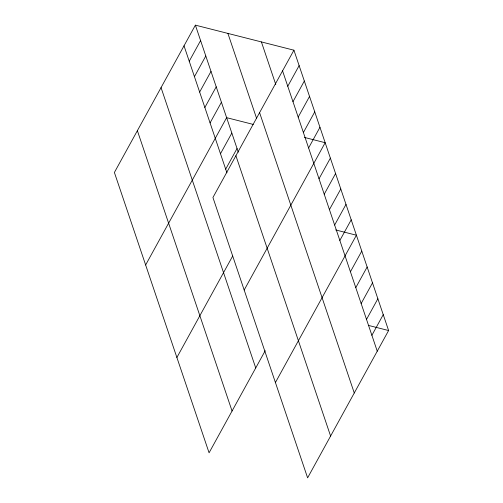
<?xml version="1.0" encoding="UTF-8"?>
<svg xmlns="http://www.w3.org/2000/svg" width="503" height="503" viewBox="0 0 503 503"><rect width="100%" height="100%" fill="white"/><g stroke="black" fill="none" stroke-linecap="round" stroke-linejoin="round"><path stroke-width="0.75" d="M293.922 50.193L212.932 197.503L307.616 477.85L388.605 330.534L293.922 50.193L195.384 25.15L114.395 172.466L209.078 452.807L265.219 350.698M189.235 61.228L200.59 40.567M194.441 76.645L205.796 55.99M199.647 92.068L211.002 71.407M204.853 107.485L216.215 86.824M210.065 122.902L221.421 102.247M145.637 264.98L226.627 117.664L253.235 124.423M220.477 153.742L231.833 133.081M225.684 169.159L237.045 148.504M287.773 86.264L299.128 65.61M292.979 101.688L304.334 81.027M298.185 117.105L309.54 96.444M176.886 357.495L232.656 256.046M303.391 132.522L314.752 111.867M308.603 147.945L319.958 127.284M244.181 290.017L325.164 142.701L304.472 137.445M319.015 178.779L330.377 158.124M324.228 194.202L335.583 173.541M329.434 209.619L340.789 188.958M334.64 225.036L345.995 204.381M339.846 240.459L351.207 219.798M275.424 382.531L356.413 235.215L335.721 229.959M350.421 271.765L361.776 251.104M355.784 287.647L367.146 266.992M361.154 303.535L372.509 282.875M366.517 319.418L377.872 298.763M371.887 335.306L383.242 314.645M368.655 325.466L388.605 330.534M282.56 70.848L377.25 351.195M261.403 41.925L275.782 84.51M259.586 112.647L354.269 392.988M227.897 33.412L256.668 118.582M195.384 25.15L238.284 152.17M235.907 155.71L330.597 436.051M184.023 45.811L226.928 172.831M161.048 87.604L255.731 367.951M137.369 130.667L232.059 411.014"/></g></svg>
